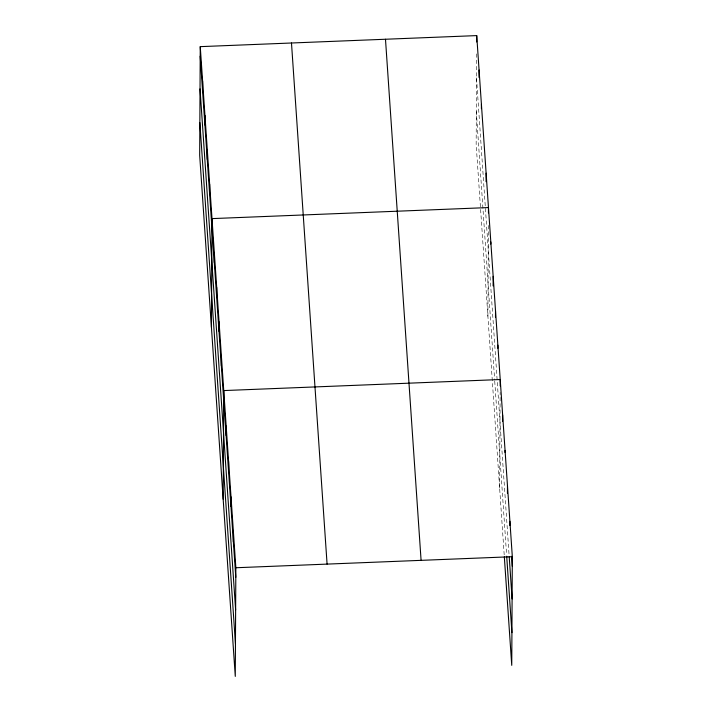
<?xml version="1.0" encoding="UTF-8"?>
<svg xmlns="http://www.w3.org/2000/svg" width="712" height="712" viewBox="0 0 712 712"><rect width="100%" height="100%" fill="white"/><g stroke="black" fill="none" stroke-linecap="round" stroke-linejoin="round"><path stroke-width="0.53" stroke-dasharray="3.56 2.67" d="M476.622 53.872L476.15 144.251L504.256 555.734M487.898 316.217L488.379 224.752M499.646 488.183L500.144 392.357M476.497 77.857L509.142 555.778M476.319 111.553L494.662 380.039M494.733 381.142L506.624 555.138"/><path stroke-width="1.07" d="M200.25 46.645L199.68 155.296L235.28 676.4L235.85 567.749L200.25 46.645L476.72 35.6L512.32 556.704L511.75 665.355L504.336 556.837M202.555 90.593L202.6 81.034M204.905 124.983L204.949 115.424M207.254 159.372L207.299 149.823M209.604 193.771L209.648 184.212M211.428 327.262L211.998 218.611L488.468 207.566L488.441 212.87M214.303 262.55L214.348 253M216.653 296.948L216.697 287.39M219.002 331.338L219.047 321.788M221.352 365.737L221.396 356.178M223.176 499.228L223.746 390.577L500.216 379.532L500.18 385.895M226.122 435.557L226.167 426.007M228.534 470.997L228.588 461.447M230.955 506.428L231.008 496.878M233.376 541.868L233.429 532.309M476.684 41.972L476.72 35.6M479.025 77.421L479.069 69.99M481.392 108.633L481.419 104.388M486.073 181.667L486.118 173.176M490.808 244.083L490.817 241.955M493.113 285.904L493.167 276.354M495.481 317.116L495.516 310.743M497.848 348.319L497.866 345.133M502.601 421.335L502.636 414.963M505.039 452.52L505.057 450.402M507.433 493.265L507.478 485.833M509.872 525.518L509.899 521.273M235.85 567.749L512.32 556.704M511.581 556.294L512.266 566.263M509.222 556.882L512.097 598.961M506.695 556.25L511.919 632.657M385.486 39.24L421.086 560.353M291.484 42.996L327.084 564.109M200.206 56.195L235.797 577.298M200.028 88.902L235.627 610.006M199.858 122.589L235.45 643.701"/></g></svg>
